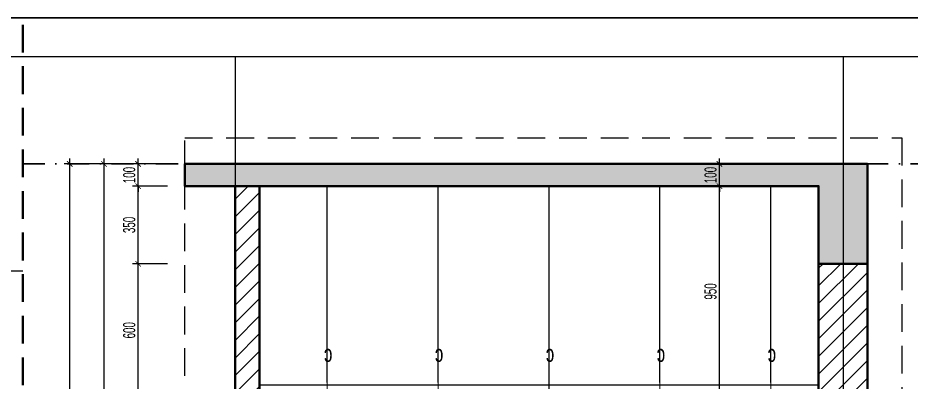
# Model space of a CAD drawing. Header units: millimetres. Extents: x 1336014 to 2939047, y -333549 to -60566.
# Drawn here: x 1399807 to 1403833, y -200690 to -199047 of the extents above; entities that cross this region are included whole.
import ezdxf
from ezdxf.xclip import XClip

# ---------------------------------------------------------------- set-up
doc = ezdxf.new("R2010")
doc.units = ezdxf.units.MM
doc.header["$MEASUREMENT"] = 0
doc.header["$XCLIPFRAME"] = 2
for name, pattern in [('$1$HIDDEN', [0.375, 0.25, -0.125]), ('CENTER2', [1.125, 0.75, -0.125, 0.125, -0.125]), ('DASHDOT', [1, 0.5, -0.25, 0, -0.25]), ('HIDDEN', [0.375, 0.25, -0.125])]:
    doc.linetypes.add(name, pattern=pattern)
for name, color, linetype, lineweight in [('01.Cut', 255, 'Continuous', 35), ('03.Manh', 251, 'Continuous', 13), ('05.Text', 253, 'Continuous', 18), ('06.betong', 2, 'Continuous', 35), ('08.Dim', 156, 'Continuous', 15), ('09.Hatch', 250, 'Continuous', 5), ('10.truc', 250, 'CENTER2', 20), ('11.Khung bo', 32, 'Continuous', 50), ('12.Khung', 36, 'Continuous', 25), ('CCA - TUONG', 7, 'Continuous', 35)]:
    doc.layers.add(name, color=color, linetype=linetype, lineweight=lineweight)
doc.layers.add('Tpl_Bound', color=1, linetype='Continuous', plot=False)
doc.layers.add('TRUC', color=250, linetype='DASHDOT')
doc.styles.add('DIM', font='txt')
doc.styles.add('TT5_Text Dim', font='hoatbif.shx', dxfattribs={"width": 0.6})
doc.dimstyles.new('TT5_Dim 1-25', dxfattribs={"dimscale": 25, "dimtxt": 2.2, "dimasz": 1, "dimexe": 1, "dimexo": 0, "dimgap": 0.5, "dimtad": 1, "dimdec": 0, "dimzin": 0, "dimdsep": 46, "dimtxsty": 'TT5_Text Dim', "dimblk": 'ARCHTICK', "dimcen": 0, "dimdle": 1, "dimclrd": 256, "dimclre": 256, "dimclrt": 1, "dimadec": 0, "dimazin": 0, "dimtfac": 0.015, "dimtdec": 0, "dimtix": 1, "dimtmove": 2, "dimatfit": 3, "dimldrblk": 'DOT', "dimfxl": 1, "dimtolj": 1, "dimtzin": 0, "dimlwd": -1, "dimlwe": -1, "dimarcsym": 1})

# ---------------------------------------------------------------- blocks, each defined once
blk = doc.blocks.new('100')
at = {"layer": '11.Khung bo', "const_width": 26.7}
blk.add_lwpolyline([(1860913, -945240), (1860913, -916940), (1896063, -916940), (1896063, -945240)], close=True, dxfattribs=at)
blk.add_lwpolyline([(1860913, -945240), (1860913, -916940), (1896063, -916940), (1896063, -945240)], close=True, dxfattribs=at)
blk.add_lwpolyline([(1860913, -945240), (1860913, -916940), (1896063, -916940), (1896063, -945240)], close=True, dxfattribs=at)
at = {"layer": '12.Khung'}
blk.add_lwpolyline([(1901579, -945940), (1901579, -916240), (1859580, -916240), (1859580, -945940)], close=True, dxfattribs=at)
blk.add_lwpolyline([(1901579, -945940), (1901579, -916240), (1859580, -916240), (1859580, -945940)], close=True, dxfattribs=at)
blk.add_lwpolyline([(1901579, -945940), (1901579, -916240), (1859580, -916240), (1859580, -945940)], close=True, dxfattribs=at)
blk = doc.blocks.new('*U1569')
for p, q in [((215.3, 75), (215.3, 2511.7, 0)), ((715.3, 75), (715.3, 2511.7, 0)), ((1215.3, 75), (1215.3, 2511.7, 0)), ((1715.3, 75), (1715.3, 2511.7, 0)), ((2215.3, 75), (2215.3, 2511.7, 0)), ((2715.3, 75), (2715.3, 2511.7, 0)), ((3215.3, 75), (3215.3, 2511.7, 0)), ((3715.3, 75), (3715.3, 2511.7, 0)), ((4215.3, 75), (4215.3, 2511.7, 0)), ((4715.3, 75), (4715.3, 2511.7, 0)), ((5215.3, 75), (5215.3, 2511.7, 0)), ((5715.3, 75), (5715.3, 2511.7, 0)), ((6215.3, 75), (6215.3, 2511.7, 0)), ((6715.3, 75), (6715.3, 2511.7, 0)), ((7215.3, 75), (7215.3, 2511.7, 0)), ((7715.3, 75), (7715.3, 2511.7, 0)), ((8215.3, 75), (8215.3, 2511.7, 0)), ((8715.3, 75), (8715.3, 2511.7, 0)), ((0, 62.5), (8960, 62.5)), ((0, 15), (8960, 15)), ((0, 10, 0), (8960, 10, 0)), ((8960, 0), (0, 0)), ((8960, 0, 0), (0, 0, 0))]:
    blk.add_line(p, q)
at = {"ltscale": 0.5, "const_width": 5}
for points in [[(215.3, 75), (215.3, 25)], [(715.3, 75), (715.3, 25)], [(1215.3, 75), (1215.3, 25)], [(1715.3, 75), (1715.3, 25)], [(2215.3, 75), (2215.3, 25)], [(2715.3, 75), (2715.3, 25)], [(3215.3, 75), (3215.3, 25)], [(3715.3, 75), (3715.3, 25)], [(4215.3, 75), (4215.3, 25)], [(4715.3, 75), (4715.3, 25)], [(5215.3, 75), (5215.3, 25)], [(5715.3, 75), (5715.3, 25)], [(6215.3, 75), (6215.3, 25)], [(6715.3, 75), (6715.3, 25)], [(7215.3, 75), (7215.3, 25)], [(7715.3, 75), (7715.3, 25)], [(8215.3, 75), (8215.3, 25)], [(8715.3, 75), (8715.3, 25)], [(190.3, 27.5), (240.3, 27.5)], [(690.3, 27.5), (740.3, 27.5)], [(1190.3, 27.5), (1240.3, 27.5)], [(1690.3, 27.5), (1740.3, 27.5)], [(2190.3, 27.5), (2240.3, 27.5)], [(2690.3, 27.5), (2740.3, 27.5)], [(3190.3, 27.5), (3240.3, 27.5)], [(3690.3, 27.5), (3740.3, 27.5)], [(4190.3, 27.5), (4240.3, 27.5)], [(4690.3, 27.5), (4740.3, 27.5)], [(5190.3, 27.5), (5240.3, 27.5)], [(5690.3, 27.5), (5740.3, 27.5)], [(6190.3, 27.5), (6240.3, 27.5)], [(6690.3, 27.5), (6740.3, 27.5)], [(7190.3, 27.5), (7240.3, 27.5)], [(7690.3, 27.5), (7740.3, 27.5)], [(8190.3, 27.5), (8240.3, 27.5)], [(8690.3, 27.5), (8740.3, 27.5)]]:
    blk.add_lwpolyline(points, dxfattribs=at)
at = {"style": 'DIM', "text_generation_flag": 4, "width": 0.75}
for p in [(191.5, 225.9), (691.5, 225.9), (1191.5, 225.9), (1691.5, 225.9), (2191.5, 225.9), (2691.5, 225.9), (3191.5, 225.9), (3691.5, 225.9), (4191.5, 225.9), (4691.5, 225.9), (5191.5, 225.9), (5691.5, 225.9), (6191.5, 225.9), (6691.5, 225.9), (7191.5, 225.9), (7691.5, 225.9), (8191.5, 225.9), (8691.5, 225.9)]:
    blk.add_text('c', height=76.2, dxfattribs=at).set_placement(p)
blk = doc.blocks.new('_ARCHTICK')
at = {"const_width": 0.15}
blk.add_lwpolyline([(-0.5, -0.5), (0.5, 0.5)], dxfattribs=at)
blk = doc.blocks.new('*D1589')
at = {"layer": '08.Dim', "transparency": 16777216}
for p, q in [((1400481.8, -200156.5), (1400323.8, -200156.5)), ((1400348.8, -200781.5), (1400348.8, -200131.5)), ((1400481.8, -200756.5), (1400323.8, -200756.5))]:
    blk.add_line(p, q, dxfattribs=at)
at = {"layer": 'Defpoints', "color": 0, "transparency": 16777216}
for p in [(1400348.8, -200156.5), (1400481.8, -200156.5), (1400481.8, -200756.5)]:
    blk.add_point(p, dxfattribs=at)
at = {"layer": '08.Dim', "transparency": 16777216, "xscale": 25, "yscale": 25, "zscale": 25}
for p, rotation in [((1400348.8, -200156.5), 90), ((1400348.8, -200756.5), 270)]:
    blk.add_blockref('_ARCHTICK', p, dxfattribs=dict(at, rotation=rotation))
at = {"layer": '08.Dim', "color": 1, "transparency": 16777216, "insert": (1400308.8, -200456.5), "char_height": 55, "attachment_point": 5, "rotation": 90, "style": 'TT5_Text Dim'}
blk.add_mtext('\\A1;600', dxfattribs=at)
blk = doc.blocks.new('_DOT')
blk.add_line((-0.5, 0), (-1, 0))
at = {"const_width": 0.5}
blk.add_lwpolyline([(-0.25, 0, 1), (0.25, 0, 1)], format="xyb", close=True, dxfattribs=at)
blk = doc.blocks.new('*D1590')
at = {"layer": '08.Dim', "transparency": 16777216}
for p, q in [((1400348.8, -200181.5), (1400348.8, -199781.5)), ((1400481.8, -199806.5), (1400323.8, -199806.5)), ((1400481.8, -200156.5), (1400323.8, -200156.5))]:
    blk.add_line(p, q, dxfattribs=at)
at = {"layer": 'Defpoints', "color": 0, "transparency": 16777216}
for p in [(1400348.8, -199806.5), (1400481.8, -199806.5), (1400481.8, -200156.5)]:
    blk.add_point(p, dxfattribs=at)
at = {"layer": '08.Dim', "transparency": 16777216, "xscale": 25, "yscale": 25, "zscale": 25}
for p, rotation in [((1400348.8, -199806.5), 90), ((1400348.8, -200156.5), 270)]:
    blk.add_blockref('_ARCHTICK', p, dxfattribs=dict(at, rotation=rotation))
at = {"layer": '08.Dim', "color": 1, "transparency": 16777216, "insert": (1400308.8, -199981.5), "char_height": 55, "attachment_point": 5, "rotation": 90, "style": 'TT5_Text Dim'}
blk.add_mtext('\\A1;350', dxfattribs=at)
blk = doc.blocks.new('*D1591')
at = {"layer": '08.Dim', "transparency": 16777216}
for p, q in [((1400348.8, -199706.5), (1400348.8, -199681.5)), ((1400481.8, -199706.5), (1400323.8, -199706.5)), ((1400348.8, -199806.5), (1400348.8, -199706.5)), ((1400481.8, -199806.5), (1400323.8, -199806.5)), ((1400348.8, -199806.5), (1400348.8, -199831.5))]:
    blk.add_line(p, q, dxfattribs=at)
at = {"layer": 'Defpoints', "color": 0, "transparency": 16777216}
for p in [(1400348.8, -199706.5), (1400481.8, -199706.5), (1400481.8, -199806.5)]:
    blk.add_point(p, dxfattribs=at)
at = {"layer": '08.Dim', "transparency": 16777216, "xscale": 25, "yscale": 25, "zscale": 25}
for p, rotation in [((1400348.8, -199706.5), 270), ((1400348.8, -199806.5), 90)]:
    blk.add_blockref('_ARCHTICK', p, dxfattribs=dict(at, rotation=rotation))
at = {"layer": '08.Dim', "color": 1, "transparency": 16777216, "insert": (1400308.8, -199756.5), "char_height": 55, "attachment_point": 5, "rotation": 90, "style": 'TT5_Text Dim'}
blk.add_mtext('\\A1;100', dxfattribs=at)
blk = doc.blocks.new('*D1592')
at = {"layer": '08.Dim', "transparency": 16777216}
for p, q in [((1400194.8, -199681.5), (1400194.8, -203331.5)), ((1400481.8, -199706.5), (1400169.8, -199706.5)), ((1400481.8, -203306.5), (1400169.8, -203306.5))]:
    blk.add_line(p, q, dxfattribs=at)
at = {"layer": 'Defpoints', "color": 0, "transparency": 16777216}
for p in [(1400481.8, -199706.5), (1400194.8, -203306.5), (1400481.8, -203306.5)]:
    blk.add_point(p, dxfattribs=at)
at = {"layer": '08.Dim', "transparency": 16777216, "xscale": 25, "yscale": 25, "zscale": 25}
for p, rotation in [((1400194.8, -199706.5), 90), ((1400194.8, -203306.5), 270)]:
    blk.add_blockref('_ARCHTICK', p, dxfattribs=dict(at, rotation=rotation))
at = {"layer": '08.Dim', "color": 1, "transparency": 16777216, "insert": (1400154.8, -201506.5), "char_height": 55, "attachment_point": 5, "rotation": 90, "style": 'TT5_Text Dim'}
blk.add_mtext('\\A1;3600', dxfattribs=at)
blk = doc.blocks.new('*D1584')
at = {"layer": '08.Dim', "transparency": 16777216}
for p, q in [((1400040.8, -203781.5), (1400040.8, -199681.5)), ((1400481.8, -199706.5), (1400015.8, -199706.5)), ((1400481.8, -203756.5), (1400015.8, -203756.5))]:
    blk.add_line(p, q, dxfattribs=at)
at = {"layer": 'Defpoints', "color": 0, "transparency": 16777216}
for p in [(1400040.8, -199706.5), (1400481.8, -199706.5), (1400481.8, -203756.5)]:
    blk.add_point(p, dxfattribs=at)
at = {"layer": '08.Dim', "transparency": 16777216, "xscale": 25, "yscale": 25, "zscale": 25}
for p, rotation in [((1400040.8, -199706.5), 90), ((1400040.8, -203756.5), 270)]:
    blk.add_blockref('_ARCHTICK', p, dxfattribs=dict(at, rotation=rotation))
at = {"layer": '08.Dim', "color": 1, "transparency": 16777216, "insert": (1400000.8, -201731.5), "char_height": 55, "attachment_point": 5, "rotation": 90, "style": 'TT5_Text Dim'}
blk.add_mtext('\\A1;4050', dxfattribs=at)
blk = doc.blocks.new('*D1606')
at = {"layer": '08.Dim', "transparency": 16777216}
for p, q in [((1402969.3, -200781.5), (1402969.3, -199781.5)), ((1403135.3, -199806.5), (1402944.3, -199806.5)), ((1403176, -200756.5), (1402944.3, -200756.5))]:
    blk.add_line(p, q, dxfattribs=at)
at = {"layer": 'Defpoints', "color": 0, "transparency": 16777216}
for p in [(1402969.3, -199806.5), (1403135.3, -199806.5), (1403176, -200756.5)]:
    blk.add_point(p, dxfattribs=at)
at = {"layer": '08.Dim', "transparency": 16777216, "xscale": 25, "yscale": 25, "zscale": 25}
for p, rotation in [((1402969.3, -199806.5), 90), ((1402969.3, -200756.5), 270)]:
    blk.add_blockref('_ARCHTICK', p, dxfattribs=dict(at, rotation=rotation))
at = {"layer": '08.Dim', "color": 1, "transparency": 16777216, "insert": (1402929.3, -200281.5), "char_height": 55, "attachment_point": 5, "rotation": 90, "style": 'TT5_Text Dim'}
blk.add_mtext('\\A1;950', dxfattribs=at)
blk = doc.blocks.new('*D1607')
at = {"layer": '08.Dim', "transparency": 16777216}
for p, q in [((1402969.3, -199706.5), (1402969.3, -199681.5)), ((1403176, -199706.5), (1402944.3, -199706.5)), ((1402969.3, -199806.5), (1402969.3, -199706.5)), ((1403135.3, -199806.5), (1402944.3, -199806.5)), ((1402969.3, -199806.5), (1402969.3, -199831.5))]:
    blk.add_line(p, q, dxfattribs=at)
at = {"layer": 'Defpoints', "color": 0, "transparency": 16777216}
for p in [(1402969.3, -199706.5), (1403176, -199706.5), (1403135.3, -199806.5)]:
    blk.add_point(p, dxfattribs=at)
at = {"layer": '08.Dim', "transparency": 16777216, "xscale": 25, "yscale": 25, "zscale": 25}
for p, rotation in [((1402969.3, -199706.5), 270), ((1402969.3, -199806.5), 90)]:
    blk.add_blockref('_ARCHTICK', p, dxfattribs=dict(at, rotation=rotation))
at = {"layer": '08.Dim', "color": 1, "transparency": 16777216, "insert": (1402929.3, -199756.5), "char_height": 55, "attachment_point": 5, "rotation": 90, "style": 'TT5_Text Dim'}
blk.add_mtext('\\A1;100', dxfattribs=at)

msp = doc.modelspace()

# ---------------------------------------------------------------- hatches: boundary and pattern name
at = {"layer": '09.Hatch', "ltscale": 50}
h = msp.add_hatch(dxfattribs=at)
h.set_pattern_fill('BTCT', color=256, scale=3.75, style=0)
h.set_pattern_definition([(50, (-205656.19, 103223.986), (26.89725685, -2.35320506), [2.8125, -30.9375]), (355, (-205656.19, 103223.986), (-5.203175, 28.207205), [2.25, -24.75]), (100.4514, (-205653.948, 103223.79), (21.6941018, 25.85398283), [2.39025713, -26.2928292]), (46.1842, (-205656.19, 103231.486), (40.0215393, -6.20696304), [4.21875, -46.40625]), (96.6356, (-205652.854, 103230.97), (35.0498515, 36.5294202), [3.5853858, -39.4392375]), (351.1842, (-205656.19, 103231.486), (35.0498229, 36.5294475), [3.375, -37.125]), (21, (-205652.44, 103229.61), (22.38401445, -15.0982084), [2.8125, -30.9375]), (326, (-205652.44, 103229.61), (9.12432495, 27.1931267), [2.25, -24.75]), (71.4514, (-205650.574, 103228.352), (31.50834857, 12.09489363), [2.39025713, -26.2928292]), (37.5, (-205656.189, 103223.986), (0.455994574, 12.48351952), [0, -24.45, 0, -25.125, 0, -24.84375]), (7.5, (-205656.19, 103223.986), (9.86510765, 14.7904392), [0, -14.325, 0, -23.8875, 0, -9.46875]), (327.5, (-205664.552, 103223.986), (20.018341356, -0.84580769), [0, -9.375, 0, -29.25, 0, -38.8125]), (317.5, (-205668.302, 103223.986), (21.86948135, 3.75393684), [0, -12.1875, 0, -19.425, 0, -27.5625]), (45, (-205656.19, 103223.986), (-9.94368911, 9.94368911), []), (45, (-205649.56, 103223.986), (-9.94368911, 9.94368911), [])])
h.paths.add_polyline_path([(1403636.3, -199706.5), (1403416.3, -199706.5), (1400558.8, -199706.5), (1400558.8, -199806.5), (1403416.3, -199806.5), (1403416.3, -200156.5), (1403636.3, -200156.5)])
h = msp.add_hatch(dxfattribs=at)
h.set_pattern_fill('TUONGXAY', color=256, scale=450, style=0)
h.set_pattern_definition([(45, (547529.986, -238614.514), (-39.7747564, 39.7747564), [])])
h.paths.add_polyline_path([(1400786.3, -199806.5), (1400896.3, -199806.5), (1400896.3, -203306.5), (1400786.3, -203306.5)])
h = msp.add_hatch(dxfattribs=at)
h.set_pattern_fill('TUONGXAY', color=256, scale=450, style=0)
h.set_pattern_definition([(45, (548879.97, -238614.514), (-39.7747564, 39.7747564), [])])
h.paths.add_polyline_path([(1403416.3, -200156.5), (1403636.3, -200156.5), (1403636.3, -203306.5), (1403416.3, -203306.5)])

# ---------------------------------------------------------------- linework, layer by layer
at = {"layer": '01.Cut'}
for points in [[(1400786.3, -199806.5), (1400896.3, -199806.5), (1400896.3, -203306.5), (1400786.3, -203306.5)], [(1403416.3, -200156.5), (1403636.3, -200156.5), (1403636.3, -203306.5), (1403416.3, -203306.5)]]:
    msp.add_lwpolyline(points, close=True, dxfattribs=at)
at = {"layer": '05.Text', "color": 6, "linetype": '$1$HIDDEN', "ltscale": 500}
msp.add_lwpolyline([(1400558.8, -199588.5), (1403791.3, -199588.5), (1403791.3, -203850), (1400558.8, -203850)], close=True, dxfattribs=at)
at = {"layer": '06.betong'}
msp.add_lwpolyline([(1403636.3, -199706.5), (1403416.3, -199706.5), (1403416.3, -199706.5), (1400558.8, -199706.5), (1400558.8, -199806.5), (1403416.3, -199806.5), (1403416.3, -200156.5), (1403636.3, -200156.5), (1403636.3, -199706.5)], dxfattribs=at)
at = {"layer": '10.truc'}
for p, q in [((1400786.3, -199222.5), (1400786.3, -204406)), ((1403526.3, -199222.5), (1403526.3, -204406)), ((1395892.6, -200187.7), (1399828.3, -200187.7))]:
    msp.add_line(p, q, dxfattribs=at)
at = {"layer": 'CCA - TUONG', "color": 6, "linetype": 'HIDDEN', "ltscale": 500}
msp.add_line((1399828.3, -199078.6), (1399828.3, -206297.4), dxfattribs=at)
at = {"layer": 'Tpl_Bound', "color": 1}
msp.add_lwpolyline([(1395559.3, -206472.4), (1395559.3, -199047.5), (1406059.2, -199047.5), (1406059.2, -206472.4)], close=True, dxfattribs=at)
at = {"layer": 'TRUC', "ltscale": 200}
msp.add_lwpolyline([(1399828.3, -199706.5), (1404680, -199706.5)], dxfattribs=at)

# ---------------------------------------------------------------- block references
at = {"layer": '03.Manh'}
ref = msp.add_blockref('*U1569', (1403416.3, -200766.5), dxfattribs=dict(at, xscale=-1))
XClip(ref).set_block_clipping_path([(0.0000000001, 9.9999986766), (2520.0000000001, 957.7559383153)])
at = {"layer": '05.Text', "xscale": 0.25, "yscale": 0.25, "zscale": 0.25}
msp.add_blockref('100', (930664.4, 30012.5), dxfattribs=at)

# ---------------------------------------------------------------- dimensions: what is measured, and where the dimension line sits
at = {"layer": '08.Dim'}
for base, p1, p2, picture, middle in [((1400040.8, -199706.5), (1400481.8, -203756.5), (1400481.8, -199706.5), '*D1584', (1400000.8, -201731.5)), ((1400194.8, -203306.5), (1400481.8, -199706.5), (1400481.8, -203306.5), '*D1592', (1400154.8, -201506.5)), ((1400348.8, -199706.5), (1400481.8, -199806.5), (1400481.8, -199706.5), '*D1591', (1400308.8, -199756.5)), ((1402969.3, -199706.5), (1403135.3, -199806.5), (1403176, -199706.5), '*D1607', (1402929.3, -199756.5)), ((1400348.8, -199806.5), (1400481.8, -200156.5), (1400481.8, -199806.5), '*D1590', (1400308.8, -199981.5)), ((1402969.3, -199806.5), (1403176, -200756.5), (1403135.3, -199806.5), '*D1606', (1402929.3, -200281.5)), ((1400348.8, -200156.5), (1400481.8, -200756.5), (1400481.8, -200156.5), '*D1589', (1400308.8, -200456.5))]:
    dim = msp.add_linear_dim(base=base, p1=p1, p2=p2, angle=90, dimstyle='TT5_Dim 1-25', dxfattribs=at)
    dim.commit()
    dim.dimension.update_dxf_attribs({"geometry": picture, "text_midpoint": middle})

doc.saveas('drawing.dxf')
